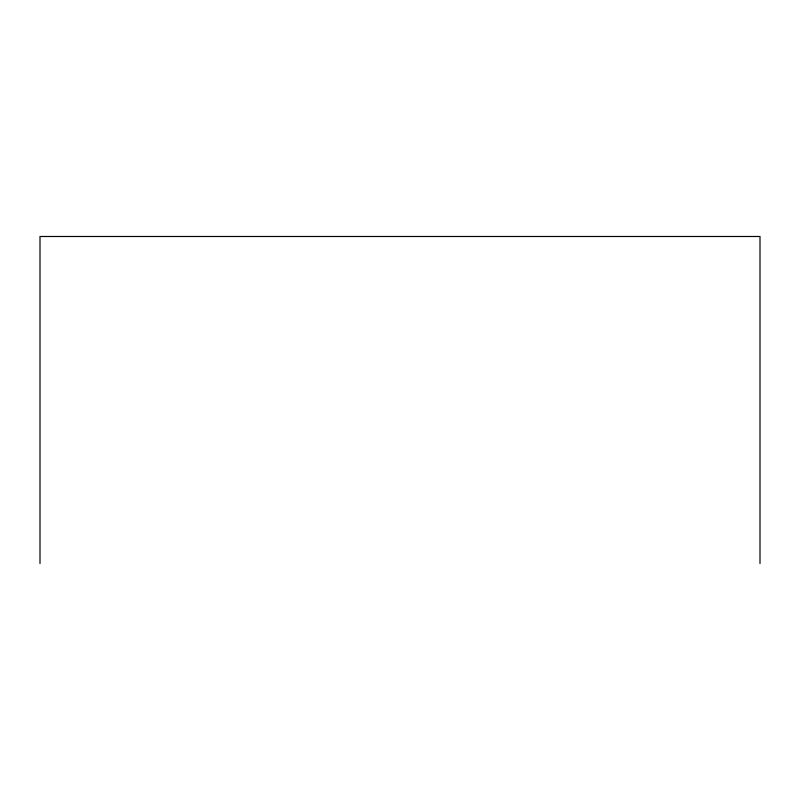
<?xml version="1.0" encoding="UTF-8"?>
<svg xmlns="http://www.w3.org/2000/svg" width="800" height="800" viewBox="0 0 800 800"><rect width="100%" height="100%" fill="white"/><g stroke="black" fill="none" stroke-linecap="round" stroke-linejoin="round"><path stroke-width="1.2" d="M760 563.51L760 236.49L40 236.49L40 563.51"/></g></svg>
